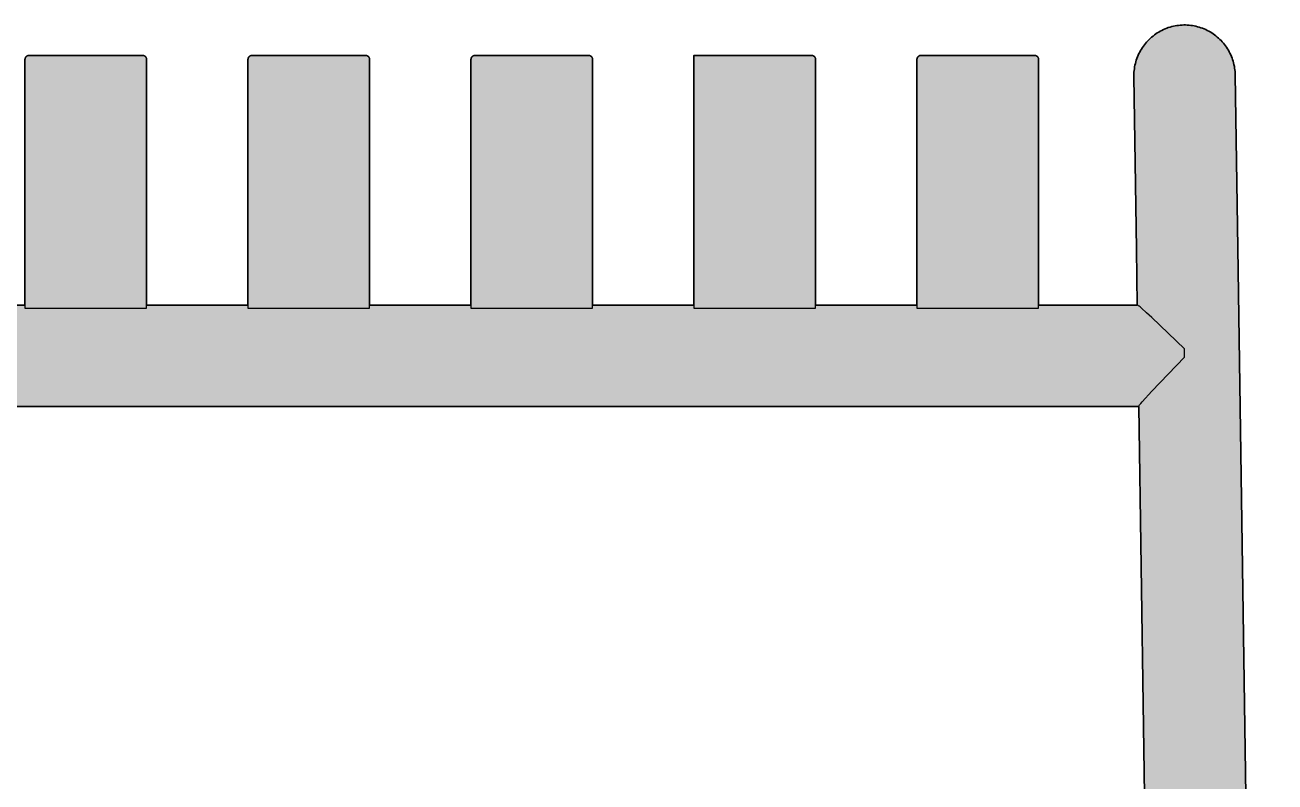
# Model space of a CAD drawing. Header units: millimetres. Extents: x 0 to 1587, y -805 to 373.
# Drawn here: x 392.3 to 700.6, y 186.5 to 373.2 of the extents above; entities that cross this region are included whole.
import ezdxf

# ---------------------------------------------------------------- set-up
doc = ezdxf.new("R2010")
doc.units = ezdxf.units.MM
doc.layers.add('Blocks', color=7, linetype='Continuous')
doc.layers.add('Blocks$Fill', color=7, linetype='Continuous', true_color=0xffffff)
doc.layers.add('Blocks$Inner', color=7, linetype='Continuous', lineweight=25, true_color=0x007f00)
doc.layers.add('Blocks$Outline', color=7, linetype='Continuous', lineweight=35, true_color=0xff3f3f)

# ---------------------------------------------------------------- blocks, each defined once
blk = doc.blocks.new('Palissade Ottoman Front')
at = {"layer": 'Blocks$Fill'}
blk.add_hatch(color=256, dxfattribs=at).paths.add_polyline_path([(59, 1.02), (62.46, 11.47), (62.74, 12.5), (62.99, 13.54), (63.21, 14.59), (63.38, 15.65), (63.53, 16.71), (63.63, 17.77), (63.7, 18.84), (63.74, 19.91), (68.82, 361.36), (68.85, 361.78), (68.89, 362.21), (68.95, 362.63), (69.02, 363.05), (69.1, 363.47), (69.2, 363.88), (69.32, 364.3), (69.45, 364.7), (69.59, 365.1), (69.74, 365.5), (69.91, 365.89), (70.09, 366.28), (70.29, 366.66), (70.5, 367.03), (70.72, 367.39), (70.95, 367.75), (71.2, 368.1), (71.45, 368.44), (71.72, 368.77), (72, 369.1), (72.29, 369.41), (72.59, 369.71), (72.9, 370), (73.22, 370.28), (73.55, 370.55), (73.89, 370.81), (74.24, 371.06), (74.59, 371.29), (74.96, 371.52), (75.33, 371.73), (75.71, 371.92), (76.09, 372.11), (76.48, 372.28), (76.88, 372.44), (77.28, 372.58), (77.69, 372.71), (78.1, 372.83), (78.51, 372.93), (78.93, 373.02), (79.35, 373.09), (79.77, 373.15), (80.2, 373.2), (80.63, 373.23), (81.06, 373.25), (81.49, 373.25), (81.92, 373.23), (82.35, 373.2), (82.78, 373.16), (83.21, 373.1), (83.63, 373.03), (84.06, 372.94), (84.48, 372.84), (84.89, 372.72), (85.3, 372.59), (85.71, 372.44), (86.11, 372.29), (86.51, 372.11), (86.9, 371.93), (87.28, 371.73), (87.66, 371.51), (88.03, 371.29), (88.39, 371.05), (88.74, 370.8), (89.08, 370.53), (89.42, 370.26), (89.74, 369.97), (90.05, 369.67), (90.36, 369.37), (90.65, 369.05), (90.93, 368.72), (91.2, 368.38), (91.46, 368.04), (91.71, 367.68), (91.94, 367.32), (92.16, 366.95), (92.37, 366.57), (92.56, 366.18), (92.74, 365.79), (92.91, 365.39), (93.06, 364.98), (93.2, 364.58), (93.33, 364.16), (93.44, 363.74), (93.54, 363.32), (93.62, 362.9), (93.68, 362.47), (93.74, 362.04), (93.77, 361.61), (93.8, 361.18), (93.8, 360.75), (92.96, 304.18), (117.3, 304.18), (117.3, 364.78), (117.31, 364.82), (117.31, 364.85), (117.31, 364.88), (117.32, 364.92), (117.32, 364.95), (117.33, 364.98), (117.34, 365.02), (117.35, 365.05), (117.36, 365.08), (117.37, 365.11), (117.39, 365.15), (117.4, 365.18), (117.42, 365.21), (117.43, 365.24), (117.45, 365.27), (117.47, 365.3), (117.49, 365.32), (117.51, 365.35), (117.53, 365.38), (117.55, 365.4), (117.57, 365.43), (117.6, 365.45), (117.62, 365.48), (117.65, 365.5), (117.67, 365.52), (117.7, 365.54), (117.73, 365.56), (117.76, 365.58), (117.78, 365.6), (117.81, 365.62), (117.84, 365.64), (117.87, 365.65), (117.91, 365.66), (117.94, 365.68), (117.97, 365.69), (118, 365.7), (118.03, 365.71), (118.07, 365.72), (118.1, 365.73), (118.13, 365.73), (118.17, 365.74), (118.2, 365.74), (118.24, 365.75), (118.27, 365.75), (118.3, 365.75), (146.34, 365.75), (146.37, 365.75), (146.41, 365.74), (146.44, 365.74), (146.47, 365.73), (146.51, 365.73), (146.54, 365.72), (146.57, 365.71), (146.61, 365.7), (146.64, 365.69), (146.67, 365.68), (146.7, 365.66), (146.73, 365.65), (146.76, 365.64), (146.79, 365.62), (146.82, 365.6), (146.85, 365.58), (146.88, 365.56), (146.91, 365.54), (146.94, 365.52), (146.96, 365.5), (146.99, 365.48), (147.01, 365.45), (147.03, 365.43), (147.06, 365.4), (147.08, 365.38), (147.1, 365.35), (147.12, 365.32), (147.14, 365.3), (147.16, 365.27), (147.18, 365.24), (147.19, 365.21), (147.21, 365.18), (147.22, 365.15), (147.23, 365.11), (147.25, 365.08), (147.26, 365.05), (147.27, 365.02), (147.28, 364.98), (147.28, 364.95), (147.29, 364.92), (147.29, 364.88), (147.3, 364.85), (147.3, 364.82), (147.3, 364.78), (147.3, 364.75), (147.3, 318.36), (147.3, 304.18), (172.3, 304.18), (172.3, 364.78), (172.31, 364.82), (172.31, 364.85), (172.31, 364.88), (172.32, 364.92), (172.32, 364.95), (172.33, 364.98), (172.34, 365.02), (172.35, 365.05), (172.36, 365.08), (172.37, 365.11), (172.39, 365.15), (172.4, 365.18), (172.42, 365.21), (172.43, 365.24), (172.45, 365.27), (172.47, 365.3), (172.49, 365.32), (172.51, 365.35), (172.53, 365.38), (172.55, 365.4), (172.57, 365.43), (172.6, 365.45), (172.62, 365.48), (172.65, 365.5), (172.67, 365.52), (172.7, 365.54), (172.73, 365.56), (172.76, 365.58), (172.78, 365.6), (172.81, 365.62), (172.84, 365.64), (172.87, 365.65), (172.91, 365.66), (172.94, 365.68), (172.97, 365.69), (173, 365.7), (173.03, 365.71), (173.07, 365.72), (173.1, 365.73), (173.13, 365.73), (173.17, 365.74), (173.2, 365.74), (173.24, 365.75), (173.27, 365.75), (173.3, 365.75), (202.3, 365.75), (202.3, 304.18), (227.3, 304.18), (227.3, 364.78), (227.31, 364.82), (227.31, 364.85), (227.31, 364.88), (227.32, 364.92), (227.32, 364.95), (227.33, 364.98), (227.34, 365.02), (227.35, 365.05), (227.36, 365.08), (227.37, 365.11), (227.39, 365.15), (227.4, 365.18), (227.42, 365.21), (227.43, 365.24), (227.45, 365.27), (227.47, 365.3), (227.49, 365.32), (227.51, 365.35), (227.53, 365.38), (227.55, 365.4), (227.57, 365.43), (227.6, 365.45), (227.62, 365.48), (227.65, 365.5), (227.67, 365.52), (227.7, 365.54), (227.73, 365.56), (227.76, 365.58), (227.78, 365.6), (227.81, 365.62), (227.84, 365.64), (227.87, 365.65), (227.91, 365.66), (227.94, 365.68), (227.97, 365.69), (228, 365.7), (228.03, 365.71), (228.07, 365.72), (228.1, 365.73), (228.13, 365.73), (228.17, 365.74), (228.2, 365.74), (228.24, 365.75), (228.27, 365.75), (228.3, 365.75), (256.34, 365.75), (256.37, 365.75), (256.41, 365.74), (256.44, 365.74), (256.47, 365.73), (256.51, 365.73), (256.54, 365.72), (256.57, 365.71), (256.61, 365.7), (256.64, 365.69), (256.67, 365.68), (256.7, 365.66), (256.73, 365.65), (256.76, 365.64), (256.79, 365.62), (256.82, 365.6), (256.85, 365.58), (256.88, 365.56), (256.91, 365.54), (256.94, 365.52), (256.96, 365.5), (256.99, 365.48), (257.01, 365.45), (257.03, 365.43), (257.06, 365.4), (257.08, 365.38), (257.1, 365.35), (257.12, 365.32), (257.14, 365.3), (257.16, 365.27), (257.18, 365.24), (257.19, 365.21), (257.21, 365.18), (257.22, 365.15), (257.23, 365.11), (257.25, 365.08), (257.26, 365.05), (257.27, 365.02), (257.28, 364.98), (257.28, 364.95), (257.29, 364.92), (257.29, 364.88), (257.3, 364.85), (257.3, 364.82), (257.3, 364.78), (257.3, 364.75), (257.3, 318.36), (257.3, 304.18), (282.3, 304.18), (282.3, 364.78), (282.31, 364.82), (282.31, 364.85), (282.31, 364.88), (282.32, 364.92), (282.32, 364.95), (282.33, 364.98), (282.34, 365.02), (282.35, 365.05), (282.36, 365.08), (282.37, 365.11), (282.39, 365.15), (282.4, 365.18), (282.42, 365.21), (282.43, 365.24), (282.45, 365.27), (282.47, 365.3), (282.49, 365.32), (282.51, 365.35), (282.53, 365.38), (282.55, 365.4), (282.57, 365.43), (282.6, 365.45), (282.62, 365.48), (282.65, 365.5), (282.67, 365.52), (282.7, 365.54), (282.73, 365.56), (282.76, 365.58), (282.78, 365.6), (282.81, 365.62), (282.84, 365.64), (282.87, 365.65), (282.91, 365.66), (282.94, 365.68), (282.97, 365.69), (283, 365.7), (283.03, 365.71), (283.07, 365.72), (283.1, 365.73), (283.13, 365.73), (283.17, 365.74), (283.2, 365.74), (283.24, 365.75), (283.27, 365.75), (283.3, 365.75), (311.34, 365.75), (311.37, 365.75), (311.41, 365.74), (311.44, 365.74), (311.47, 365.73), (311.51, 365.73), (311.54, 365.72), (311.57, 365.71), (311.61, 365.7), (311.64, 365.69), (311.67, 365.68), (311.7, 365.66), (311.73, 365.65), (311.76, 365.64), (311.79, 365.62), (311.82, 365.6), (311.85, 365.58), (311.88, 365.56), (311.91, 365.54), (311.94, 365.52), (311.96, 365.5), (311.99, 365.48), (312.01, 365.45), (312.03, 365.43), (312.06, 365.4), (312.08, 365.38), (312.1, 365.35), (312.12, 365.32), (312.14, 365.3), (312.16, 365.27), (312.18, 365.24), (312.19, 365.21), (312.21, 365.18), (312.22, 365.15), (312.23, 365.11), (312.25, 365.08), (312.26, 365.05), (312.27, 365.02), (312.28, 364.98), (312.28, 364.95), (312.29, 364.92), (312.29, 364.88), (312.3, 364.85), (312.3, 364.82), (312.3, 364.78), (312.3, 364.75), (312.3, 318.36), (312.3, 304.18), (337.3, 304.18), (337.3, 364.78), (337.31, 364.82), (337.31, 364.85), (337.31, 364.88), (337.32, 364.92), (337.32, 364.95), (337.33, 364.98), (337.34, 365.02), (337.35, 365.05), (337.36, 365.08), (337.37, 365.11), (337.39, 365.15), (337.4, 365.18), (337.42, 365.21), (337.43, 365.24), (337.45, 365.27), (337.47, 365.3), (337.49, 365.32), (337.51, 365.35), (337.53, 365.38), (337.55, 365.4), (337.57, 365.43), (337.6, 365.45), (337.62, 365.48), (337.65, 365.5), (337.67, 365.52), (337.7, 365.54), (337.73, 365.56), (337.76, 365.58), (337.78, 365.6), (337.81, 365.62), (337.84, 365.64), (337.87, 365.65), (337.91, 365.66), (337.94, 365.68), (337.97, 365.69), (338, 365.7), (338.03, 365.71), (338.07, 365.72), (338.1, 365.73), (338.13, 365.73), (338.17, 365.74), (338.2, 365.74), (338.24, 365.75), (338.27, 365.75), (338.3, 365.75), (366.34, 365.75), (366.37, 365.75), (366.41, 365.74), (366.44, 365.74), (366.47, 365.73), (366.51, 365.73), (366.54, 365.72), (366.57, 365.71), (366.61, 365.7), (366.64, 365.69), (366.67, 365.68), (366.7, 365.66), (366.73, 365.65), (366.76, 365.64), (366.79, 365.62), (366.82, 365.6), (366.85, 365.58), (366.88, 365.56), (366.91, 365.54), (366.94, 365.52), (366.96, 365.5), (366.99, 365.48), (367.01, 365.45), (367.03, 365.43), (367.06, 365.4), (367.08, 365.38), (367.1, 365.35), (367.12, 365.32), (367.14, 365.3), (367.16, 365.27), (367.18, 365.24), (367.19, 365.21), (367.21, 365.18), (367.22, 365.15), (367.23, 365.11), (367.25, 365.08), (367.26, 365.05), (367.27, 365.02), (367.28, 364.98), (367.28, 364.95), (367.29, 364.92), (367.29, 364.88), (367.3, 364.85), (367.3, 364.82), (367.3, 364.78), (367.3, 364.75), (367.3, 318.36), (367.3, 304.18), (392.3, 304.18), (392.3, 364.75), (392.31, 364.82), (392.31, 364.85), (392.31, 364.88), (392.32, 364.92), (392.32, 364.95), (392.33, 364.98), (392.34, 365.02), (392.35, 365.05), (392.36, 365.08), (392.37, 365.11), (392.39, 365.15), (392.4, 365.18), (392.42, 365.21), (392.43, 365.24), (392.45, 365.27), (392.47, 365.3), (392.49, 365.32), (392.51, 365.35), (392.53, 365.38), (392.55, 365.4), (392.57, 365.43), (392.6, 365.45), (392.62, 365.48), (392.65, 365.5), (392.67, 365.52), (392.7, 365.54), (392.73, 365.56), (392.76, 365.58), (392.78, 365.6), (392.81, 365.62), (392.84, 365.64), (392.87, 365.65), (392.91, 365.66), (392.94, 365.68), (392.97, 365.69), (393, 365.7), (393.03, 365.71), (393.07, 365.72), (393.1, 365.73), (393.13, 365.73), (393.17, 365.74), (393.2, 365.74), (393.24, 365.75), (393.27, 365.75), (393.3, 365.75), (421.34, 365.75), (421.37, 365.75), (421.41, 365.74), (421.44, 365.74), (421.47, 365.73), (421.51, 365.73), (421.54, 365.72), (421.57, 365.71), (421.61, 365.7), (421.64, 365.69), (421.67, 365.68), (421.7, 365.66), (421.73, 365.65), (421.76, 365.64), (421.79, 365.62), (421.82, 365.6), (421.85, 365.58), (421.88, 365.56), (421.91, 365.54), (421.94, 365.52), (421.96, 365.5), (421.99, 365.48), (422.01, 365.45), (422.03, 365.43), (422.06, 365.4), (422.08, 365.38), (422.1, 365.35), (422.12, 365.32), (422.14, 365.3), (422.16, 365.27), (422.18, 365.24), (422.19, 365.21), (422.21, 365.18), (422.22, 365.15), (422.23, 365.11), (422.25, 365.08), (422.26, 365.05), (422.27, 365.02), (422.28, 364.98), (422.28, 364.95), (422.29, 364.92), (422.29, 364.88), (422.3, 364.85), (422.3, 364.82), (422.3, 364.78), (422.3, 364.75), (422.3, 304.18), (447.3, 304.18), (447.3, 364.75), (447.31, 364.82), (447.31, 364.85), (447.31, 364.88), (447.32, 364.92), (447.32, 364.95), (447.33, 364.98), (447.34, 365.02), (447.35, 365.05), (447.36, 365.08), (447.37, 365.11), (447.39, 365.15), (447.4, 365.18), (447.42, 365.21), (447.43, 365.24), (447.45, 365.27), (447.47, 365.3), (447.49, 365.32), (447.51, 365.35), (447.53, 365.38), (447.55, 365.4), (447.57, 365.43), (447.6, 365.45), (447.62, 365.48), (447.65, 365.5), (447.67, 365.52), (447.7, 365.54), (447.73, 365.56), (447.76, 365.58), (447.78, 365.6), (447.81, 365.62), (447.84, 365.64), (447.87, 365.65), (447.91, 365.66), (447.94, 365.68), (447.97, 365.69), (448, 365.7), (448.03, 365.71), (448.07, 365.72), (448.1, 365.73), (448.13, 365.73), (448.17, 365.74), (448.2, 365.74), (448.24, 365.75), (448.27, 365.75), (448.3, 365.75), (476.34, 365.75), (476.37, 365.75), (476.41, 365.74), (476.44, 365.74), (476.47, 365.73), (476.51, 365.73), (476.54, 365.72), (476.57, 365.71), (476.61, 365.7), (476.64, 365.69), (476.67, 365.68), (476.7, 365.66), (476.73, 365.65), (476.76, 365.64), (476.79, 365.62), (476.82, 365.6), (476.85, 365.58), (476.88, 365.56), (476.91, 365.54), (476.94, 365.52), (476.96, 365.5), (476.99, 365.48), (477.01, 365.45), (477.03, 365.43), (477.06, 365.4), (477.08, 365.38), (477.1, 365.35), (477.12, 365.32), (477.14, 365.3), (477.16, 365.27), (477.18, 365.24), (477.19, 365.21), (477.21, 365.18), (477.22, 365.15), (477.23, 365.11), (477.25, 365.08), (477.26, 365.05), (477.27, 365.02), (477.28, 364.98), (477.28, 364.95), (477.29, 364.92), (477.29, 364.88), (477.3, 364.85), (477.3, 364.82), (477.3, 364.78), (477.3, 364.75), (477.3, 304.18), (502.3, 304.18), (502.3, 364.75), (502.31, 364.82), (502.31, 364.85), (502.31, 364.88), (502.32, 364.92), (502.32, 364.95), (502.33, 364.98), (502.34, 365.02), (502.35, 365.05), (502.36, 365.08), (502.37, 365.11), (502.39, 365.15), (502.4, 365.18), (502.42, 365.21), (502.43, 365.24), (502.45, 365.27), (502.47, 365.3), (502.49, 365.32), (502.51, 365.35), (502.53, 365.38), (502.55, 365.4), (502.57, 365.43), (502.6, 365.45), (502.62, 365.48), (502.65, 365.5), (502.67, 365.52), (502.7, 365.54), (502.73, 365.56), (502.76, 365.58), (502.78, 365.6), (502.81, 365.62), (502.84, 365.64), (502.87, 365.65), (502.91, 365.66), (502.94, 365.68), (502.97, 365.69), (503, 365.7), (503.03, 365.71), (503.07, 365.72), (503.1, 365.73), (503.13, 365.73), (503.17, 365.74), (503.2, 365.74), (503.24, 365.75), (503.27, 365.75), (503.3, 365.75), (531.34, 365.75), (531.37, 365.75), (531.41, 365.74), (531.44, 365.74), (531.47, 365.73), (531.51, 365.73), (531.54, 365.72), (531.57, 365.71), (531.61, 365.7), (531.64, 365.69), (531.67, 365.68), (531.7, 365.66), (531.73, 365.65), (531.76, 365.64), (531.79, 365.62), (531.82, 365.6), (531.85, 365.58), (531.88, 365.56), (531.91, 365.54), (531.94, 365.52), (531.96, 365.5), (531.99, 365.48), (532.01, 365.45), (532.03, 365.43), (532.06, 365.4), (532.08, 365.38), (532.1, 365.35), (532.12, 365.32), (532.14, 365.3), (532.16, 365.27), (532.18, 365.24), (532.19, 365.21), (532.21, 365.18), (532.22, 365.15), (532.23, 365.11), (532.25, 365.08), (532.26, 365.05), (532.27, 365.02), (532.28, 364.98), (532.28, 364.95), (532.29, 364.92), (532.29, 364.88), (532.3, 364.85), (532.3, 364.82), (532.3, 364.78), (532.3, 364.75), (532.3, 304.18), (557.3, 304.18), (557.3, 365.75), (586.3, 365.75), (586.37, 365.75), (586.41, 365.74), (586.44, 365.74), (586.47, 365.73), (586.51, 365.73), (586.54, 365.72), (586.57, 365.71), (586.61, 365.7), (586.64, 365.69), (586.67, 365.68), (586.7, 365.66), (586.73, 365.65), (586.76, 365.64), (586.79, 365.62), (586.82, 365.6), (586.85, 365.58), (586.88, 365.56), (586.91, 365.54), (586.94, 365.52), (586.96, 365.5), (586.99, 365.48), (587.01, 365.45), (587.03, 365.43), (587.06, 365.4), (587.08, 365.38), (587.1, 365.35), (587.12, 365.32), (587.14, 365.3), (587.16, 365.27), (587.18, 365.24), (587.19, 365.21), (587.21, 365.18), (587.22, 365.15), (587.23, 365.11), (587.25, 365.08), (587.26, 365.05), (587.27, 365.02), (587.28, 364.98), (587.28, 364.95), (587.29, 364.92), (587.29, 364.88), (587.3, 364.85), (587.3, 364.82), (587.3, 364.78), (587.3, 364.75), (587.3, 304.18), (612.3, 304.18), (612.3, 364.75), (612.31, 364.82), (612.31, 364.85), (612.31, 364.88), (612.32, 364.92), (612.32, 364.95), (612.33, 364.98), (612.34, 365.02), (612.35, 365.05), (612.36, 365.08), (612.37, 365.11), (612.39, 365.15), (612.4, 365.18), (612.42, 365.21), (612.43, 365.24), (612.45, 365.27), (612.47, 365.3), (612.49, 365.32), (612.51, 365.35), (612.53, 365.38), (612.55, 365.4), (612.57, 365.43), (612.6, 365.45), (612.62, 365.48), (612.65, 365.5), (612.67, 365.52), (612.7, 365.54), (612.73, 365.56), (612.76, 365.58), (612.78, 365.6), (612.81, 365.62), (612.84, 365.64), (612.87, 365.65), (612.91, 365.66), (612.94, 365.68), (612.97, 365.69), (613, 365.7), (613.03, 365.71), (613.07, 365.72), (613.1, 365.73), (613.13, 365.73), (613.17, 365.74), (613.2, 365.74), (613.24, 365.75), (613.27, 365.75), (613.3, 365.75), (641.34, 365.75), (641.37, 365.75), (641.41, 365.74), (641.44, 365.74), (641.47, 365.73), (641.51, 365.73), (641.54, 365.72), (641.57, 365.71), (641.61, 365.7), (641.64, 365.69), (641.67, 365.68), (641.7, 365.66), (641.73, 365.65), (641.76, 365.64), (641.79, 365.62), (641.82, 365.6), (641.85, 365.58), (641.88, 365.56), (641.91, 365.54), (641.94, 365.52), (641.96, 365.5), (641.99, 365.48), (642.01, 365.45), (642.03, 365.43), (642.06, 365.4), (642.08, 365.38), (642.1, 365.35), (642.12, 365.32), (642.14, 365.3), (642.16, 365.27), (642.18, 365.24), (642.19, 365.21), (642.21, 365.18), (642.22, 365.15), (642.23, 365.11), (642.25, 365.08), (642.26, 365.05), (642.27, 365.02), (642.28, 364.98), (642.28, 364.95), (642.29, 364.92), (642.29, 364.88), (642.3, 364.85), (642.3, 364.82), (642.3, 364.78), (642.3, 364.75), (642.3, 304.18), (666.64, 304.18), (665.81, 361.18), (665.83, 361.61), (665.87, 362.04), (665.92, 362.47), (665.99, 362.9), (666.07, 363.32), (666.17, 363.74), (666.28, 364.16), (666.4, 364.58), (666.54, 364.98), (666.7, 365.39), (666.87, 365.79), (667.05, 366.18), (667.24, 366.57), (667.45, 366.95), (667.67, 367.32), (667.9, 367.68), (668.15, 368.04), (668.41, 368.38), (668.68, 368.72), (668.96, 369.05), (669.25, 369.37), (669.55, 369.67), (669.87, 369.97), (670.19, 370.26), (670.53, 370.53), (670.87, 370.8), (671.22, 371.05), (671.58, 371.29), (671.95, 371.51), (672.33, 371.73), (672.71, 371.93), (673.1, 372.11), (673.49, 372.29), (673.9, 372.44), (674.3, 372.59), (674.72, 372.72), (675.13, 372.84), (675.55, 372.94), (675.97, 373.03), (676.4, 373.1), (676.83, 373.16), (677.26, 373.2), (677.69, 373.23), (678.12, 373.25), (678.55, 373.25), (678.98, 373.23), (679.41, 373.2), (679.84, 373.15), (680.26, 373.09), (680.68, 373.02), (681.1, 372.93), (681.51, 372.83), (681.92, 372.71), (682.33, 372.58), (682.73, 372.44), (683.13, 372.28), (683.52, 372.11), (683.9, 371.92), (684.28, 371.73), (684.65, 371.52), (685.01, 371.29), (685.37, 371.06), (685.72, 370.81), (686.06, 370.55), (686.39, 370.28), (686.71, 370), (687.02, 369.71), (687.32, 369.41), (687.61, 369.1), (687.89, 368.77), (688.16, 368.44), (688.41, 368.1), (688.66, 367.75), (688.89, 367.39), (689.11, 367.03), (689.32, 366.66), (689.51, 366.28), (689.7, 365.89), (689.86, 365.5), (690.02, 365.1), (690.16, 364.7), (690.29, 364.3), (690.4, 363.88), (690.5, 363.47), (690.59, 363.05), (690.66, 362.63), (690.72, 362.21), (690.76, 361.78), (690.79, 361.36), (690.8, 360.93), (695.9, 18.84), (695.97, 17.77), (696.08, 16.71), (696.22, 15.65), (696.4, 14.59), (696.62, 13.54), (696.87, 12.5), (697.15, 11.47), (697.47, 10.45), (700.61, 1.02), (700.61, 1.01), (700.61, 1.01), (700.61, 1), (700.61, 1), (700.61, 0.99), (700.61, 0.99), (700.61, 0.98), (700.61, 0.98), (700.61, 0.97), (700.61, 0.97), (700.6, 0.96), (700.6, 0.96), (700.59, 0.95), (700.59, 0.95), (700.58, 0.94), (700.58, 0.94), (700.57, 0.93), (700.56, 0.93), (700.55, 0.92), (700.55, 0.92), (700.54, 0.91), (700.53, 0.91), (700.52, 0.9), (700.51, 0.9), (700.5, 0.89), (700.48, 0.89), (700.46, 0.88), (700.43, 0.87), (700.4, 0.85), (700.37, 0.84), (700.33, 0.83), (700.25, 0.81), (700.17, 0.79), (700.07, 0.77), (699.96, 0.74), (699.71, 0.7), (699.42, 0.65), (698.72, 0.56), (697.85, 0.47), (695.65, 0.3), (689.9, 0.01), (677.41, -0.17), (671.66, -0.06), (669.45, 0.05), (668.58, 0.12), (667.88, 0.19), (667.59, 0.22), (667.34, 0.26), (667.24, 0.28), (667.14, 0.3), (667.05, 0.32), (666.97, 0.34), (666.94, 0.35), (666.91, 0.36), (666.87, 0.37), (666.85, 0.38), (666.82, 0.39), (666.81, 0.39), (666.8, 0.4), (666.79, 0.4), (666.78, 0.41), (666.77, 0.41), (666.76, 0.42), (666.75, 0.42), (666.74, 0.43), (666.73, 0.43), (666.73, 0.44), (666.72, 0.44), (666.72, 0.45), (666.71, 0.45), (666.71, 0.46), (666.7, 0.46), (666.7, 0.47), (666.7, 0.47), (666.69, 0.48), (666.69, 0.48), (666.69, 0.49), (666.69, 0.49), (666.69, 0.5), (666.69, 0.5), (666.69, 0.51), (666.69, 0.51), (666.69, 0.52), (666.7, 0.52), (669.84, 11.07), (670.09, 12.11), (670.31, 13.15), (670.5, 14.21), (670.64, 15.27), (670.76, 16.33), (670.83, 17.4), (670.87, 18.46), (670.87, 19.53), (667.01, 279.18), (92.59, 279.18), (88.74, 18.46), (88.78, 17.4), (88.85, 16.33), (88.96, 15.27), (89.11, 14.21), (89.29, 13.15), (89.51, 12.11), (89.77, 11.07), (90.06, 10.04), (92.91, 0.51), (92.92, 0.51), (92.92, 0.51), (92.92, 0.5), (92.92, 0.5), (92.92, 0.49), (92.92, 0.49), (92.92, 0.48), (92.91, 0.48), (92.91, 0.47), (92.91, 0.47), (92.91, 0.46), (92.9, 0.46), (92.9, 0.45), (92.89, 0.45), (92.89, 0.44), (92.88, 0.44), (92.87, 0.43), (92.87, 0.43), (92.86, 0.42), (92.85, 0.42), (92.84, 0.41), (92.83, 0.41), (92.82, 0.4), (92.81, 0.4), (92.8, 0.39), (92.79, 0.39), (92.76, 0.38), (92.73, 0.37), (92.7, 0.36), (92.67, 0.35), (92.63, 0.34), (92.56, 0.32), (92.47, 0.3), (92.37, 0.28), (92.26, 0.26), (92.02, 0.22), (91.73, 0.19), (91.02, 0.12), (90.15, 0.05), (87.95, -0.06), (82.2, -0.17), (69.71, 0.01), (63.96, 0.3), (61.76, 0.47), (60.89, 0.56), (60.18, 0.65), (59.9, 0.7), (59.65, 0.74), (59.54, 0.77), (59.44, 0.79), (59.35, 0.81), (59.28, 0.83), (59.24, 0.84), (59.21, 0.85), (59.18, 0.87), (59.15, 0.88), (59.12, 0.89), (59.11, 0.89), (59.1, 0.9), (59.09, 0.9), (59.08, 0.91), (59.07, 0.91), (59.06, 0.92), (59.05, 0.92), (59.05, 0.93), (59.04, 0.93), (59.03, 0.94), (59.03, 0.94), (59.02, 0.95), (59.01, 0.95), (59.01, 0.96), (59.01, 0.96), (59, 0.97), (59, 0.97), (59, 0.98), (59, 0.98), (58.99, 0.99), (58.99, 0.99), (58.99, 1), (58.99, 1), (58.99, 1.01), (59, 1.01), (59, 1.02)], flags=0)
at = {"layer": 'Blocks$Inner'}
for p, q in [((447.3, 304.18), (422.3, 304.18)), ((502.3, 304.18), (477.3, 304.18)), ((557.3, 304.18), (532.3, 304.18)), ((612.3, 304.18), (587.3, 304.18)), ((667.03, 279.18), (92.58, 279.18))]:
    blk.add_line(p, q, dxfattribs=at)
for points in [[(666.64, 304.18), (666.44, 317.92), (665.81, 360.56), (665.8, 360.75), (665.81, 361.18), (665.83, 361.61), (665.87, 362.04), (665.92, 362.47), (665.99, 362.9), (666.07, 363.32), (666.17, 363.74), (666.28, 364.16), (666.4, 364.58), (666.54, 364.98), (666.7, 365.39), (666.87, 365.79), (667.05, 366.18), (667.24, 366.57), (667.45, 366.95), (667.67, 367.32), (667.9, 367.68), (668.15, 368.04), (668.41, 368.38), (668.68, 368.72), (668.96, 369.05), (669.25, 369.37), (669.55, 369.67), (669.87, 369.97), (670.19, 370.26), (670.53, 370.53), (670.87, 370.8), (671.22, 371.05), (671.58, 371.29), (671.95, 371.51), (672.33, 371.73), (672.71, 371.93), (673.1, 372.11), (673.49, 372.29), (673.9, 372.44), (674.3, 372.59), (674.72, 372.72), (675.13, 372.84), (675.55, 372.94), (675.97, 373.03), (676.4, 373.1), (676.83, 373.16), (677.26, 373.2), (677.69, 373.23), (678.12, 373.25), (678.55, 373.25), (678.98, 373.23), (679.41, 373.2), (679.84, 373.15), (680.26, 373.09), (680.68, 373.02), (681.1, 372.93), (681.51, 372.83), (681.92, 372.71), (682.33, 372.58), (682.73, 372.44), (683.13, 372.28), (683.52, 372.11), (683.9, 371.92), (684.28, 371.73), (684.65, 371.52), (685.01, 371.29), (685.37, 371.06), (685.72, 370.81), (686.06, 370.55), (686.39, 370.28), (686.71, 370), (687.02, 369.71), (687.32, 369.41), (687.61, 369.1), (687.89, 368.77), (688.16, 368.44), (688.41, 368.1), (688.66, 367.75), (688.89, 367.39), (689.11, 367.03), (689.32, 366.66), (689.51, 366.28), (689.7, 365.89), (689.86, 365.5), (690.02, 365.1), (690.16, 364.7), (690.29, 364.3), (690.4, 363.88), (690.5, 363.47), (690.59, 363.05), (690.66, 362.63), (690.72, 362.21), (690.76, 361.78), (690.79, 361.36), (690.8, 360.93), (691.44, 318.29), (693.78, 160.75)], [(668.77, 160.75), (667.01, 279.2), (667.02, 279.21), (667.02, 279.21), (667.02, 279.21), (667.02, 279.22), (667.02, 279.22), (667.02, 279.22), (667.02, 279.22), (667.02, 279.23), (667.02, 279.23), (667.02, 279.24), (667.03, 279.24), (667.03, 279.25), (667.04, 279.26), (667.04, 279.27), (667.05, 279.28), (667.06, 279.3), (667.07, 279.32), (667.11, 279.37), (667.14, 279.43), (667.23, 279.54), (667.38, 279.73), (667.53, 279.92), (667.85, 280.29), (670.26, 282.93), (678.3, 291.29), (678.3, 291.68), (678.3, 293.34), (670.2, 301.12), (668.94, 302.28), (667.67, 303.41), (667.32, 303.71), (667.14, 303.86), (666.96, 304), (666.86, 304.07), (666.81, 304.11), (666.78, 304.12), (666.76, 304.14), (666.74, 304.15), (666.73, 304.16), (666.72, 304.16), (666.71, 304.17), (666.7, 304.17), (666.69, 304.17), (666.69, 304.18), (666.68, 304.18), (666.68, 304.18), (666.68, 304.18), (666.68, 304.18), (666.68, 304.18), (666.67, 304.18), (666.67, 304.18), (666.66, 304.18), (666.66, 304.18), (642.3, 304.18)]]:
    blk.add_lwpolyline(points, dxfattribs=at)
for points in [[(392.3, 364.75), (392.3, 318.36), (392.3, 303.38), (422.3, 303.38), (422.3, 318.36), (422.3, 364.75), (422.3, 364.78), (422.3, 364.82), (422.3, 364.85), (422.29, 364.88), (422.29, 364.92), (422.28, 364.95), (422.28, 364.98), (422.27, 365.02), (422.26, 365.05), (422.25, 365.08), (422.23, 365.11), (422.22, 365.15), (422.21, 365.18), (422.19, 365.21), (422.18, 365.24), (422.16, 365.27), (422.14, 365.3), (422.12, 365.32), (422.1, 365.35), (422.08, 365.38), (422.06, 365.4), (422.03, 365.43), (422.01, 365.45), (421.99, 365.48), (421.96, 365.5), (421.94, 365.52), (421.91, 365.54), (421.88, 365.56), (421.85, 365.58), (421.82, 365.6), (421.79, 365.62), (421.76, 365.64), (421.73, 365.65), (421.7, 365.66), (421.67, 365.68), (421.64, 365.69), (421.61, 365.7), (421.57, 365.71), (421.54, 365.72), (421.51, 365.73), (421.47, 365.73), (421.44, 365.74), (421.41, 365.74), (421.37, 365.75), (421.34, 365.75), (421.3, 365.75), (393.3, 365.75), (393.27, 365.75), (393.24, 365.75), (393.2, 365.74), (393.17, 365.74), (393.13, 365.73), (393.1, 365.73), (393.07, 365.72), (393.03, 365.71), (393, 365.7), (392.97, 365.69), (392.94, 365.68), (392.91, 365.66), (392.87, 365.65), (392.84, 365.64), (392.81, 365.62), (392.78, 365.6), (392.76, 365.58), (392.73, 365.56), (392.7, 365.54), (392.67, 365.52), (392.65, 365.5), (392.62, 365.48), (392.6, 365.45), (392.57, 365.43), (392.55, 365.4), (392.53, 365.38), (392.51, 365.35), (392.49, 365.32), (392.47, 365.3), (392.45, 365.27), (392.43, 365.24), (392.42, 365.21), (392.4, 365.18), (392.39, 365.15), (392.37, 365.11), (392.36, 365.08), (392.35, 365.05), (392.34, 365.02), (392.33, 364.98), (392.32, 364.95), (392.32, 364.92), (392.31, 364.88), (392.31, 364.85), (392.31, 364.82), (392.3, 364.78)], [(447.3, 364.75), (447.3, 318.36), (447.3, 303.38), (477.3, 303.38), (477.3, 318.36), (477.3, 364.75), (477.3, 364.78), (477.3, 364.82), (477.3, 364.85), (477.29, 364.88), (477.29, 364.92), (477.28, 364.95), (477.28, 364.98), (477.27, 365.02), (477.26, 365.05), (477.25, 365.08), (477.23, 365.11), (477.22, 365.15), (477.21, 365.18), (477.19, 365.21), (477.18, 365.24), (477.16, 365.27), (477.14, 365.3), (477.12, 365.32), (477.1, 365.35), (477.08, 365.38), (477.06, 365.4), (477.03, 365.43), (477.01, 365.45), (476.99, 365.48), (476.96, 365.5), (476.94, 365.52), (476.91, 365.54), (476.88, 365.56), (476.85, 365.58), (476.82, 365.6), (476.79, 365.62), (476.76, 365.64), (476.73, 365.65), (476.7, 365.66), (476.67, 365.68), (476.64, 365.69), (476.61, 365.7), (476.57, 365.71), (476.54, 365.72), (476.51, 365.73), (476.47, 365.73), (476.44, 365.74), (476.41, 365.74), (476.37, 365.75), (476.34, 365.75), (476.3, 365.75), (448.3, 365.75), (448.27, 365.75), (448.24, 365.75), (448.2, 365.74), (448.17, 365.74), (448.13, 365.73), (448.1, 365.73), (448.07, 365.72), (448.03, 365.71), (448, 365.7), (447.97, 365.69), (447.94, 365.68), (447.91, 365.66), (447.87, 365.65), (447.84, 365.64), (447.81, 365.62), (447.78, 365.6), (447.76, 365.58), (447.73, 365.56), (447.7, 365.54), (447.67, 365.52), (447.65, 365.5), (447.62, 365.48), (447.6, 365.45), (447.57, 365.43), (447.55, 365.4), (447.53, 365.38), (447.51, 365.35), (447.49, 365.32), (447.47, 365.3), (447.45, 365.27), (447.43, 365.24), (447.42, 365.21), (447.4, 365.18), (447.39, 365.15), (447.37, 365.11), (447.36, 365.08), (447.35, 365.05), (447.34, 365.02), (447.33, 364.98), (447.32, 364.95), (447.32, 364.92), (447.31, 364.88), (447.31, 364.85), (447.31, 364.82), (447.3, 364.78)], [(502.3, 364.75), (502.3, 318.36), (502.3, 303.38), (532.3, 303.38), (532.3, 318.36), (532.3, 364.75), (532.3, 364.78), (532.3, 364.82), (532.3, 364.85), (532.29, 364.88), (532.29, 364.92), (532.28, 364.95), (532.28, 364.98), (532.27, 365.02), (532.26, 365.05), (532.25, 365.08), (532.23, 365.11), (532.22, 365.15), (532.21, 365.18), (532.19, 365.21), (532.18, 365.24), (532.16, 365.27), (532.14, 365.3), (532.12, 365.32), (532.1, 365.35), (532.08, 365.38), (532.06, 365.4), (532.03, 365.43), (532.01, 365.45), (531.99, 365.48), (531.96, 365.5), (531.94, 365.52), (531.91, 365.54), (531.88, 365.56), (531.85, 365.58), (531.82, 365.6), (531.79, 365.62), (531.76, 365.64), (531.73, 365.65), (531.7, 365.66), (531.67, 365.68), (531.64, 365.69), (531.61, 365.7), (531.57, 365.71), (531.54, 365.72), (531.51, 365.73), (531.47, 365.73), (531.44, 365.74), (531.41, 365.74), (531.37, 365.75), (531.34, 365.75), (531.3, 365.75), (503.3, 365.75), (503.27, 365.75), (503.24, 365.75), (503.2, 365.74), (503.17, 365.74), (503.13, 365.73), (503.1, 365.73), (503.07, 365.72), (503.03, 365.71), (503, 365.7), (502.97, 365.69), (502.94, 365.68), (502.91, 365.66), (502.87, 365.65), (502.84, 365.64), (502.81, 365.62), (502.78, 365.6), (502.76, 365.58), (502.73, 365.56), (502.7, 365.54), (502.67, 365.52), (502.65, 365.5), (502.62, 365.48), (502.6, 365.45), (502.57, 365.43), (502.55, 365.4), (502.53, 365.38), (502.51, 365.35), (502.49, 365.32), (502.47, 365.3), (502.45, 365.27), (502.43, 365.24), (502.42, 365.21), (502.4, 365.18), (502.39, 365.15), (502.37, 365.11), (502.36, 365.08), (502.35, 365.05), (502.34, 365.02), (502.33, 364.98), (502.32, 364.95), (502.32, 364.92), (502.31, 364.88), (502.31, 364.85), (502.31, 364.82), (502.3, 364.78)], [(586.3, 365.75), (557.3, 365.75), (557.3, 318.36), (557.3, 303.38), (587.3, 303.38), (587.3, 318.36), (587.3, 364.75), (587.3, 364.78), (587.3, 364.82), (587.3, 364.85), (587.29, 364.88), (587.29, 364.92), (587.28, 364.95), (587.28, 364.98), (587.27, 365.02), (587.26, 365.05), (587.25, 365.08), (587.23, 365.11), (587.22, 365.15), (587.21, 365.18), (587.19, 365.21), (587.18, 365.24), (587.16, 365.27), (587.14, 365.3), (587.12, 365.32), (587.1, 365.35), (587.08, 365.38), (587.06, 365.4), (587.03, 365.43), (587.01, 365.45), (586.99, 365.48), (586.96, 365.5), (586.94, 365.52), (586.91, 365.54), (586.88, 365.56), (586.85, 365.58), (586.82, 365.6), (586.79, 365.62), (586.76, 365.64), (586.73, 365.65), (586.7, 365.66), (586.67, 365.68), (586.64, 365.69), (586.61, 365.7), (586.57, 365.71), (586.54, 365.72), (586.51, 365.73), (586.47, 365.73), (586.44, 365.74), (586.41, 365.74), (586.37, 365.75), (586.34, 365.75)], [(612.3, 364.75), (612.3, 318.36), (612.3, 303.38), (642.3, 303.38), (642.3, 318.36), (642.3, 364.75), (642.3, 364.78), (642.3, 364.82), (642.3, 364.85), (642.29, 364.88), (642.29, 364.92), (642.28, 364.95), (642.28, 364.98), (642.27, 365.02), (642.26, 365.05), (642.25, 365.08), (642.23, 365.11), (642.22, 365.15), (642.21, 365.18), (642.19, 365.21), (642.18, 365.24), (642.16, 365.27), (642.14, 365.3), (642.12, 365.32), (642.1, 365.35), (642.08, 365.38), (642.06, 365.4), (642.03, 365.43), (642.01, 365.45), (641.99, 365.48), (641.96, 365.5), (641.94, 365.52), (641.91, 365.54), (641.88, 365.56), (641.85, 365.58), (641.82, 365.6), (641.79, 365.62), (641.76, 365.64), (641.73, 365.65), (641.7, 365.66), (641.67, 365.68), (641.64, 365.69), (641.61, 365.7), (641.57, 365.71), (641.54, 365.72), (641.51, 365.73), (641.47, 365.73), (641.44, 365.74), (641.41, 365.74), (641.37, 365.75), (641.34, 365.75), (641.3, 365.75), (613.3, 365.75), (613.27, 365.75), (613.24, 365.75), (613.2, 365.74), (613.17, 365.74), (613.13, 365.73), (613.1, 365.73), (613.07, 365.72), (613.03, 365.71), (613, 365.7), (612.97, 365.69), (612.94, 365.68), (612.91, 365.66), (612.87, 365.65), (612.84, 365.64), (612.81, 365.62), (612.78, 365.6), (612.76, 365.58), (612.73, 365.56), (612.7, 365.54), (612.67, 365.52), (612.65, 365.5), (612.62, 365.48), (612.6, 365.45), (612.57, 365.43), (612.55, 365.4), (612.53, 365.38), (612.51, 365.35), (612.49, 365.32), (612.47, 365.3), (612.45, 365.27), (612.43, 365.24), (612.42, 365.21), (612.4, 365.18), (612.39, 365.15), (612.37, 365.11), (612.36, 365.08), (612.35, 365.05), (612.34, 365.02), (612.33, 364.98), (612.32, 364.95), (612.32, 364.92), (612.31, 364.88), (612.31, 364.85), (612.31, 364.82), (612.3, 364.78)]]:
    blk.add_lwpolyline(points, close=True, dxfattribs=at)
at = {"layer": 'Blocks$Outline'}
for points in [[(666.64, 304.18), (666.44, 317.92), (665.81, 360.56), (665.8, 360.75), (665.81, 361.18), (665.83, 361.61), (665.87, 362.04), (665.92, 362.47), (665.99, 362.9), (666.07, 363.32), (666.17, 363.74), (666.28, 364.16), (666.4, 364.58), (666.54, 364.98), (666.7, 365.39), (666.87, 365.79), (667.05, 366.18), (667.24, 366.57), (667.45, 366.95), (667.67, 367.32), (667.9, 367.68), (668.15, 368.04), (668.41, 368.38), (668.68, 368.72), (668.96, 369.05), (669.25, 369.37), (669.55, 369.67), (669.87, 369.97), (670.19, 370.26), (670.53, 370.53), (670.87, 370.8), (671.22, 371.05), (671.58, 371.29), (671.95, 371.51), (672.33, 371.73), (672.71, 371.93), (673.1, 372.11), (673.49, 372.29), (673.9, 372.44), (674.3, 372.59), (674.72, 372.72), (675.13, 372.84), (675.55, 372.94), (675.97, 373.03), (676.4, 373.1), (676.83, 373.16), (677.26, 373.2), (677.69, 373.23), (678.12, 373.25), (678.55, 373.25), (678.98, 373.23), (679.41, 373.2), (679.84, 373.15), (680.26, 373.09), (680.68, 373.02), (681.1, 372.93), (681.51, 372.83), (681.92, 372.71), (682.33, 372.58), (682.73, 372.44), (683.13, 372.28), (683.52, 372.11), (683.9, 371.92), (684.28, 371.73), (684.65, 371.52), (685.01, 371.29), (685.37, 371.06), (685.72, 370.81), (686.06, 370.55), (686.39, 370.28), (686.71, 370), (687.02, 369.71), (687.32, 369.41), (687.61, 369.1), (687.89, 368.77), (688.16, 368.44), (688.41, 368.1), (688.66, 367.75), (688.89, 367.39), (689.11, 367.03), (689.32, 366.66), (689.51, 366.28), (689.7, 365.89), (689.86, 365.5), (690.02, 365.1), (690.16, 364.7), (690.29, 364.3), (690.4, 363.88), (690.5, 363.47), (690.59, 363.05), (690.66, 362.63), (690.72, 362.21), (690.76, 361.78), (690.79, 361.36), (690.8, 360.93), (691.44, 318.29), (693.78, 160.75)], [(392.3, 364.75), (392.3, 364.78), (392.31, 364.82), (392.31, 364.85), (392.31, 364.88), (392.32, 364.92), (392.32, 364.95), (392.33, 364.98), (392.34, 365.02), (392.35, 365.05), (392.36, 365.08), (392.37, 365.11), (392.39, 365.15), (392.4, 365.18), (392.42, 365.21), (392.43, 365.24), (392.45, 365.27), (392.47, 365.3), (392.49, 365.32), (392.51, 365.35), (392.53, 365.38), (392.55, 365.4), (392.57, 365.43), (392.6, 365.45), (392.62, 365.48), (392.65, 365.5), (392.67, 365.52), (392.7, 365.54), (392.73, 365.56), (392.76, 365.58), (392.78, 365.6), (392.81, 365.62), (392.84, 365.64), (392.87, 365.65), (392.91, 365.66), (392.94, 365.68), (392.97, 365.69), (393, 365.7), (393.03, 365.71), (393.07, 365.72), (393.1, 365.73), (393.13, 365.73), (393.17, 365.74), (393.2, 365.74), (393.24, 365.75), (393.27, 365.75), (393.3, 365.75), (421.3, 365.75), (421.34, 365.75), (421.37, 365.75), (421.41, 365.74), (421.44, 365.74), (421.47, 365.73), (421.51, 365.73), (421.54, 365.72), (421.57, 365.71), (421.61, 365.7), (421.64, 365.69), (421.67, 365.68), (421.7, 365.66), (421.73, 365.65), (421.76, 365.64), (421.79, 365.62), (421.82, 365.6), (421.85, 365.58), (421.88, 365.56), (421.91, 365.54), (421.94, 365.52), (421.96, 365.5), (421.99, 365.48), (422.01, 365.45), (422.03, 365.43), (422.06, 365.4), (422.08, 365.38), (422.1, 365.35), (422.12, 365.32), (422.14, 365.3), (422.16, 365.27), (422.18, 365.24), (422.19, 365.21), (422.21, 365.18), (422.22, 365.15), (422.23, 365.11), (422.25, 365.08), (422.26, 365.05), (422.27, 365.02), (422.28, 364.98), (422.28, 364.95), (422.29, 364.92), (422.29, 364.88), (422.3, 364.85), (422.3, 364.82), (422.3, 364.78), (422.3, 364.75), (422.3, 318.36), (422.3, 304.18)], [(392.3, 304.18), (392.3, 318.36), (392.3, 364.75)], [(447.3, 364.75), (447.3, 364.78), (447.31, 364.82), (447.31, 364.85), (447.31, 364.88), (447.32, 364.92), (447.32, 364.95), (447.33, 364.98), (447.34, 365.02), (447.35, 365.05), (447.36, 365.08), (447.37, 365.11), (447.39, 365.15), (447.4, 365.18), (447.42, 365.21), (447.43, 365.24), (447.45, 365.27), (447.47, 365.3), (447.49, 365.32), (447.51, 365.35), (447.53, 365.38), (447.55, 365.4), (447.57, 365.43), (447.6, 365.45), (447.62, 365.48), (447.65, 365.5), (447.67, 365.52), (447.7, 365.54), (447.73, 365.56), (447.76, 365.58), (447.78, 365.6), (447.81, 365.62), (447.84, 365.64), (447.87, 365.65), (447.91, 365.66), (447.94, 365.68), (447.97, 365.69), (448, 365.7), (448.03, 365.71), (448.07, 365.72), (448.1, 365.73), (448.13, 365.73), (448.17, 365.74), (448.2, 365.74), (448.24, 365.75), (448.27, 365.75), (448.3, 365.75), (476.3, 365.75), (476.34, 365.75), (476.37, 365.75), (476.41, 365.74), (476.44, 365.74), (476.47, 365.73), (476.51, 365.73), (476.54, 365.72), (476.57, 365.71), (476.61, 365.7), (476.64, 365.69), (476.67, 365.68), (476.7, 365.66), (476.73, 365.65), (476.76, 365.64), (476.79, 365.62), (476.82, 365.6), (476.85, 365.58), (476.88, 365.56), (476.91, 365.54), (476.94, 365.52), (476.96, 365.5), (476.99, 365.48), (477.01, 365.45), (477.03, 365.43), (477.06, 365.4), (477.08, 365.38), (477.1, 365.35), (477.12, 365.32), (477.14, 365.3), (477.16, 365.27), (477.18, 365.24), (477.19, 365.21), (477.21, 365.18), (477.22, 365.15), (477.23, 365.11), (477.25, 365.08), (477.26, 365.05), (477.27, 365.02), (477.28, 364.98), (477.28, 364.95), (477.29, 364.92), (477.29, 364.88), (477.3, 364.85), (477.3, 364.82), (477.3, 364.78), (477.3, 364.75), (477.3, 318.36), (477.3, 304.18)], [(447.3, 304.18), (447.3, 318.36), (447.3, 364.75)], [(502.3, 364.75), (502.3, 364.78), (502.31, 364.82), (502.31, 364.85), (502.31, 364.88), (502.32, 364.92), (502.32, 364.95), (502.33, 364.98), (502.34, 365.02), (502.35, 365.05), (502.36, 365.08), (502.37, 365.11), (502.39, 365.15), (502.4, 365.18), (502.42, 365.21), (502.43, 365.24), (502.45, 365.27), (502.47, 365.3), (502.49, 365.32), (502.51, 365.35), (502.53, 365.38), (502.55, 365.4), (502.57, 365.43), (502.6, 365.45), (502.62, 365.48), (502.65, 365.5), (502.67, 365.52), (502.7, 365.54), (502.73, 365.56), (502.76, 365.58), (502.78, 365.6), (502.81, 365.62), (502.84, 365.64), (502.87, 365.65), (502.91, 365.66), (502.94, 365.68), (502.97, 365.69), (503, 365.7), (503.03, 365.71), (503.07, 365.72), (503.1, 365.73), (503.13, 365.73), (503.17, 365.74), (503.2, 365.74), (503.24, 365.75), (503.27, 365.75), (503.3, 365.75), (531.3, 365.75), (531.34, 365.75), (531.37, 365.75), (531.41, 365.74), (531.44, 365.74), (531.47, 365.73), (531.51, 365.73), (531.54, 365.72), (531.57, 365.71), (531.61, 365.7), (531.64, 365.69), (531.67, 365.68), (531.7, 365.66), (531.73, 365.65), (531.76, 365.64), (531.79, 365.62), (531.82, 365.6), (531.85, 365.58), (531.88, 365.56), (531.91, 365.54), (531.94, 365.52), (531.96, 365.5), (531.99, 365.48), (532.01, 365.45), (532.03, 365.43), (532.06, 365.4), (532.08, 365.38), (532.1, 365.35), (532.12, 365.32), (532.14, 365.3), (532.16, 365.27), (532.18, 365.24), (532.19, 365.21), (532.21, 365.18), (532.22, 365.15), (532.23, 365.11), (532.25, 365.08), (532.26, 365.05), (532.27, 365.02), (532.28, 364.98), (532.28, 364.95), (532.29, 364.92), (532.29, 364.88), (532.3, 364.85), (532.3, 364.82), (532.3, 364.78), (532.3, 364.75), (532.3, 318.36), (532.3, 304.18)], [(502.3, 304.18), (502.3, 318.36), (502.3, 364.75)], [(557.3, 304.18), (557.3, 318.36), (557.3, 365.75), (586.3, 365.75)], [(586.3, 365.75), (586.34, 365.75), (586.37, 365.75), (586.41, 365.74), (586.44, 365.74), (586.47, 365.73), (586.51, 365.73), (586.54, 365.72), (586.57, 365.71), (586.61, 365.7), (586.64, 365.69), (586.67, 365.68), (586.7, 365.66), (586.73, 365.65), (586.76, 365.64), (586.79, 365.62), (586.82, 365.6), (586.85, 365.58), (586.88, 365.56), (586.91, 365.54), (586.94, 365.52), (586.96, 365.5), (586.99, 365.48), (587.01, 365.45), (587.03, 365.43), (587.06, 365.4), (587.08, 365.38), (587.1, 365.35), (587.12, 365.32), (587.14, 365.3), (587.16, 365.27), (587.18, 365.24), (587.19, 365.21), (587.21, 365.18), (587.22, 365.15), (587.23, 365.11), (587.25, 365.08), (587.26, 365.05), (587.27, 365.02), (587.28, 364.98), (587.28, 364.95), (587.29, 364.92), (587.29, 364.88), (587.3, 364.85), (587.3, 364.82), (587.3, 364.78), (587.3, 364.75), (587.3, 318.36), (587.3, 304.18)], [(612.3, 364.75), (612.3, 364.78), (612.31, 364.82), (612.31, 364.85), (612.31, 364.88), (612.32, 364.92), (612.32, 364.95), (612.33, 364.98), (612.34, 365.02), (612.35, 365.05), (612.36, 365.08), (612.37, 365.11), (612.39, 365.15), (612.4, 365.18), (612.42, 365.21), (612.43, 365.24), (612.45, 365.27), (612.47, 365.3), (612.49, 365.32), (612.51, 365.35), (612.53, 365.38), (612.55, 365.4), (612.57, 365.43), (612.6, 365.45), (612.62, 365.48), (612.65, 365.5), (612.67, 365.52), (612.7, 365.54), (612.73, 365.56), (612.76, 365.58), (612.78, 365.6), (612.81, 365.62), (612.84, 365.64), (612.87, 365.65), (612.91, 365.66), (612.94, 365.68), (612.97, 365.69), (613, 365.7), (613.03, 365.71), (613.07, 365.72), (613.1, 365.73), (613.13, 365.73), (613.17, 365.74), (613.2, 365.74), (613.24, 365.75), (613.27, 365.75), (613.3, 365.75), (641.3, 365.75), (641.34, 365.75), (641.37, 365.75), (641.41, 365.74), (641.44, 365.74), (641.47, 365.73), (641.51, 365.73), (641.54, 365.72), (641.57, 365.71), (641.61, 365.7), (641.64, 365.69), (641.67, 365.68), (641.7, 365.66), (641.73, 365.65), (641.76, 365.64), (641.79, 365.62), (641.82, 365.6), (641.85, 365.58), (641.88, 365.56), (641.91, 365.54), (641.94, 365.52), (641.96, 365.5), (641.99, 365.48), (642.01, 365.45), (642.03, 365.43), (642.06, 365.4), (642.08, 365.38), (642.1, 365.35), (642.12, 365.32), (642.14, 365.3), (642.16, 365.27), (642.18, 365.24), (642.19, 365.21), (642.21, 365.18), (642.22, 365.15), (642.23, 365.11), (642.25, 365.08), (642.26, 365.05), (642.27, 365.02), (642.28, 364.98), (642.28, 364.95), (642.29, 364.92), (642.29, 364.88), (642.3, 364.85), (642.3, 364.82), (642.3, 364.78), (642.3, 364.75), (642.3, 318.36), (642.3, 304.18)], [(612.3, 304.18), (612.3, 318.36), (612.3, 364.75)], [(367.3, 304.18), (392.3, 304.18)], [(422.3, 304.18), (447.3, 304.18)], [(477.3, 304.18), (502.3, 304.18)], [(532.3, 304.18), (557.3, 304.18)], [(587.3, 304.18), (612.3, 304.18)], [(642.3, 304.18), (666.64, 304.18)], [(667.01, 279.18), (92.59, 279.18)], [(666.7, 0.52), (669.55, 10.04), (669.84, 11.07), (670.09, 12.11), (670.31, 13.15), (670.5, 14.21), (670.64, 15.27), (670.76, 16.33), (670.83, 17.4), (670.87, 18.46), (670.87, 19.53), (668.77, 160.75), (667.01, 279.18)]]:
    blk.add_lwpolyline(points, dxfattribs=at)

msp = doc.modelspace()

# ---------------------------------------------------------------- block references
at = {"layer": 'Blocks'}
msp.add_blockref('Palissade Ottoman Front', (0, 0), dxfattribs=at)

doc.saveas('drawing.dxf')
